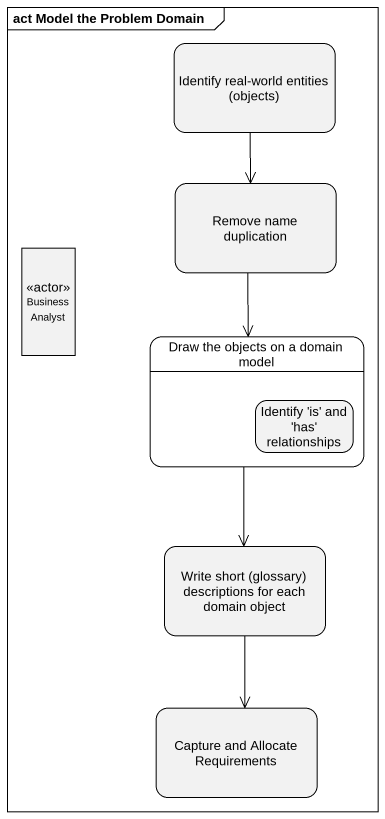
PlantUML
@startuml
mainframe act Model the Problem Domain
hide empty description
state "Identify real-world entities (objects)" as Identify_real_world
state "Remove name duplication" as Remove_name_duplication
state "Business Analyst" as Business_Analyst <<actor>>
state "Draw the objects on a domain model" as Draw_the_objects_on_a {
  state "Identify 'is' and 'has' relationships" as Identify_is_and_has
}
state "Write short (glossary) descriptions for each domain object" as Write_short_glossary
state "Capture and Allocate Requirements" as Capture_and_Allocate
Identify_real_world --> Remove_name_duplication
Remove_name_duplication --> Draw_the_objects_on_a
Draw_the_objects_on_a --> Write_short_glossary
Write_short_glossary --> Capture_and_Allocate
@enduml
